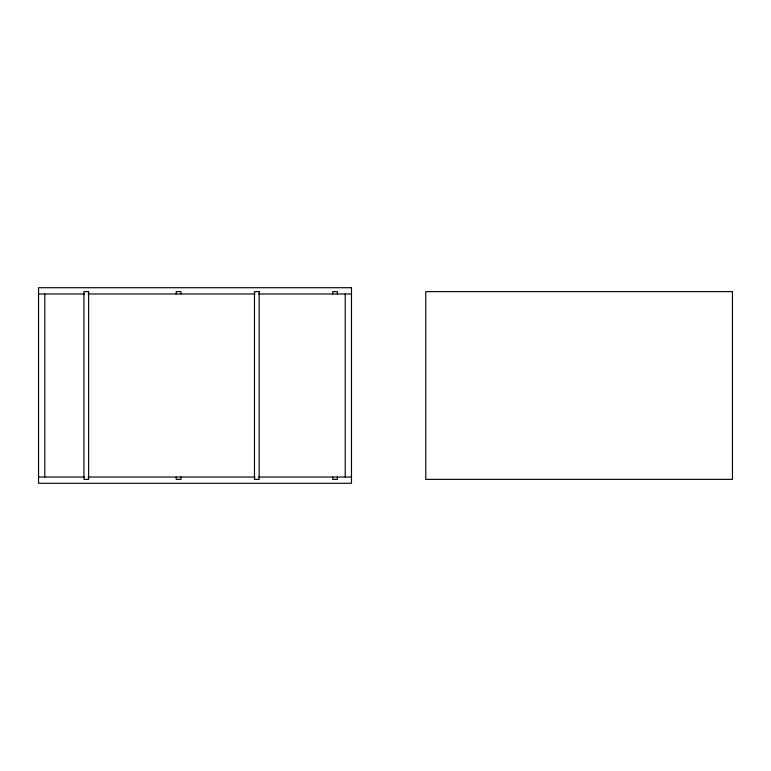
<?xml version="1.0" encoding="UTF-8"?>
<svg xmlns="http://www.w3.org/2000/svg" width="771" height="771" viewBox="0 0 771 771"><rect width="100%" height="100%" fill="white"/><g stroke="black" fill="none" stroke-linecap="round" stroke-linejoin="round"><path stroke-width="1.16" d="M38.55 293.973L84.463 293.973M88.067 293.973L255.095 293.973M258.699 293.973L351.47 293.973M38.55 477.027L84.463 477.027M88.067 477.027L255.095 477.027M258.699 477.027L351.47 477.027M345.215 293.973L345.215 477.027M337.39 293.973L337.39 291.621L332.696 291.621L332.696 293.973M337.39 477.027L337.39 479.379L332.696 479.379L332.696 477.027M180.925 293.973L180.925 291.621L176.231 291.621L176.231 293.973M180.925 477.027L180.925 479.379L176.231 479.379L176.231 477.027M44.805 293.973L44.805 477.027M351.47 287.708L38.55 287.708L38.55 483.292L351.47 483.292L351.47 287.708M88.617 291.621L83.923 291.621L83.923 479.379L88.617 479.379L88.617 291.621M259.162 291.621L254.469 291.621L254.469 479.379L259.162 479.379L259.162 291.621M732.45 291.621L425.785 291.621L425.785 479.379L732.45 479.379L732.45 291.621"/></g></svg>
